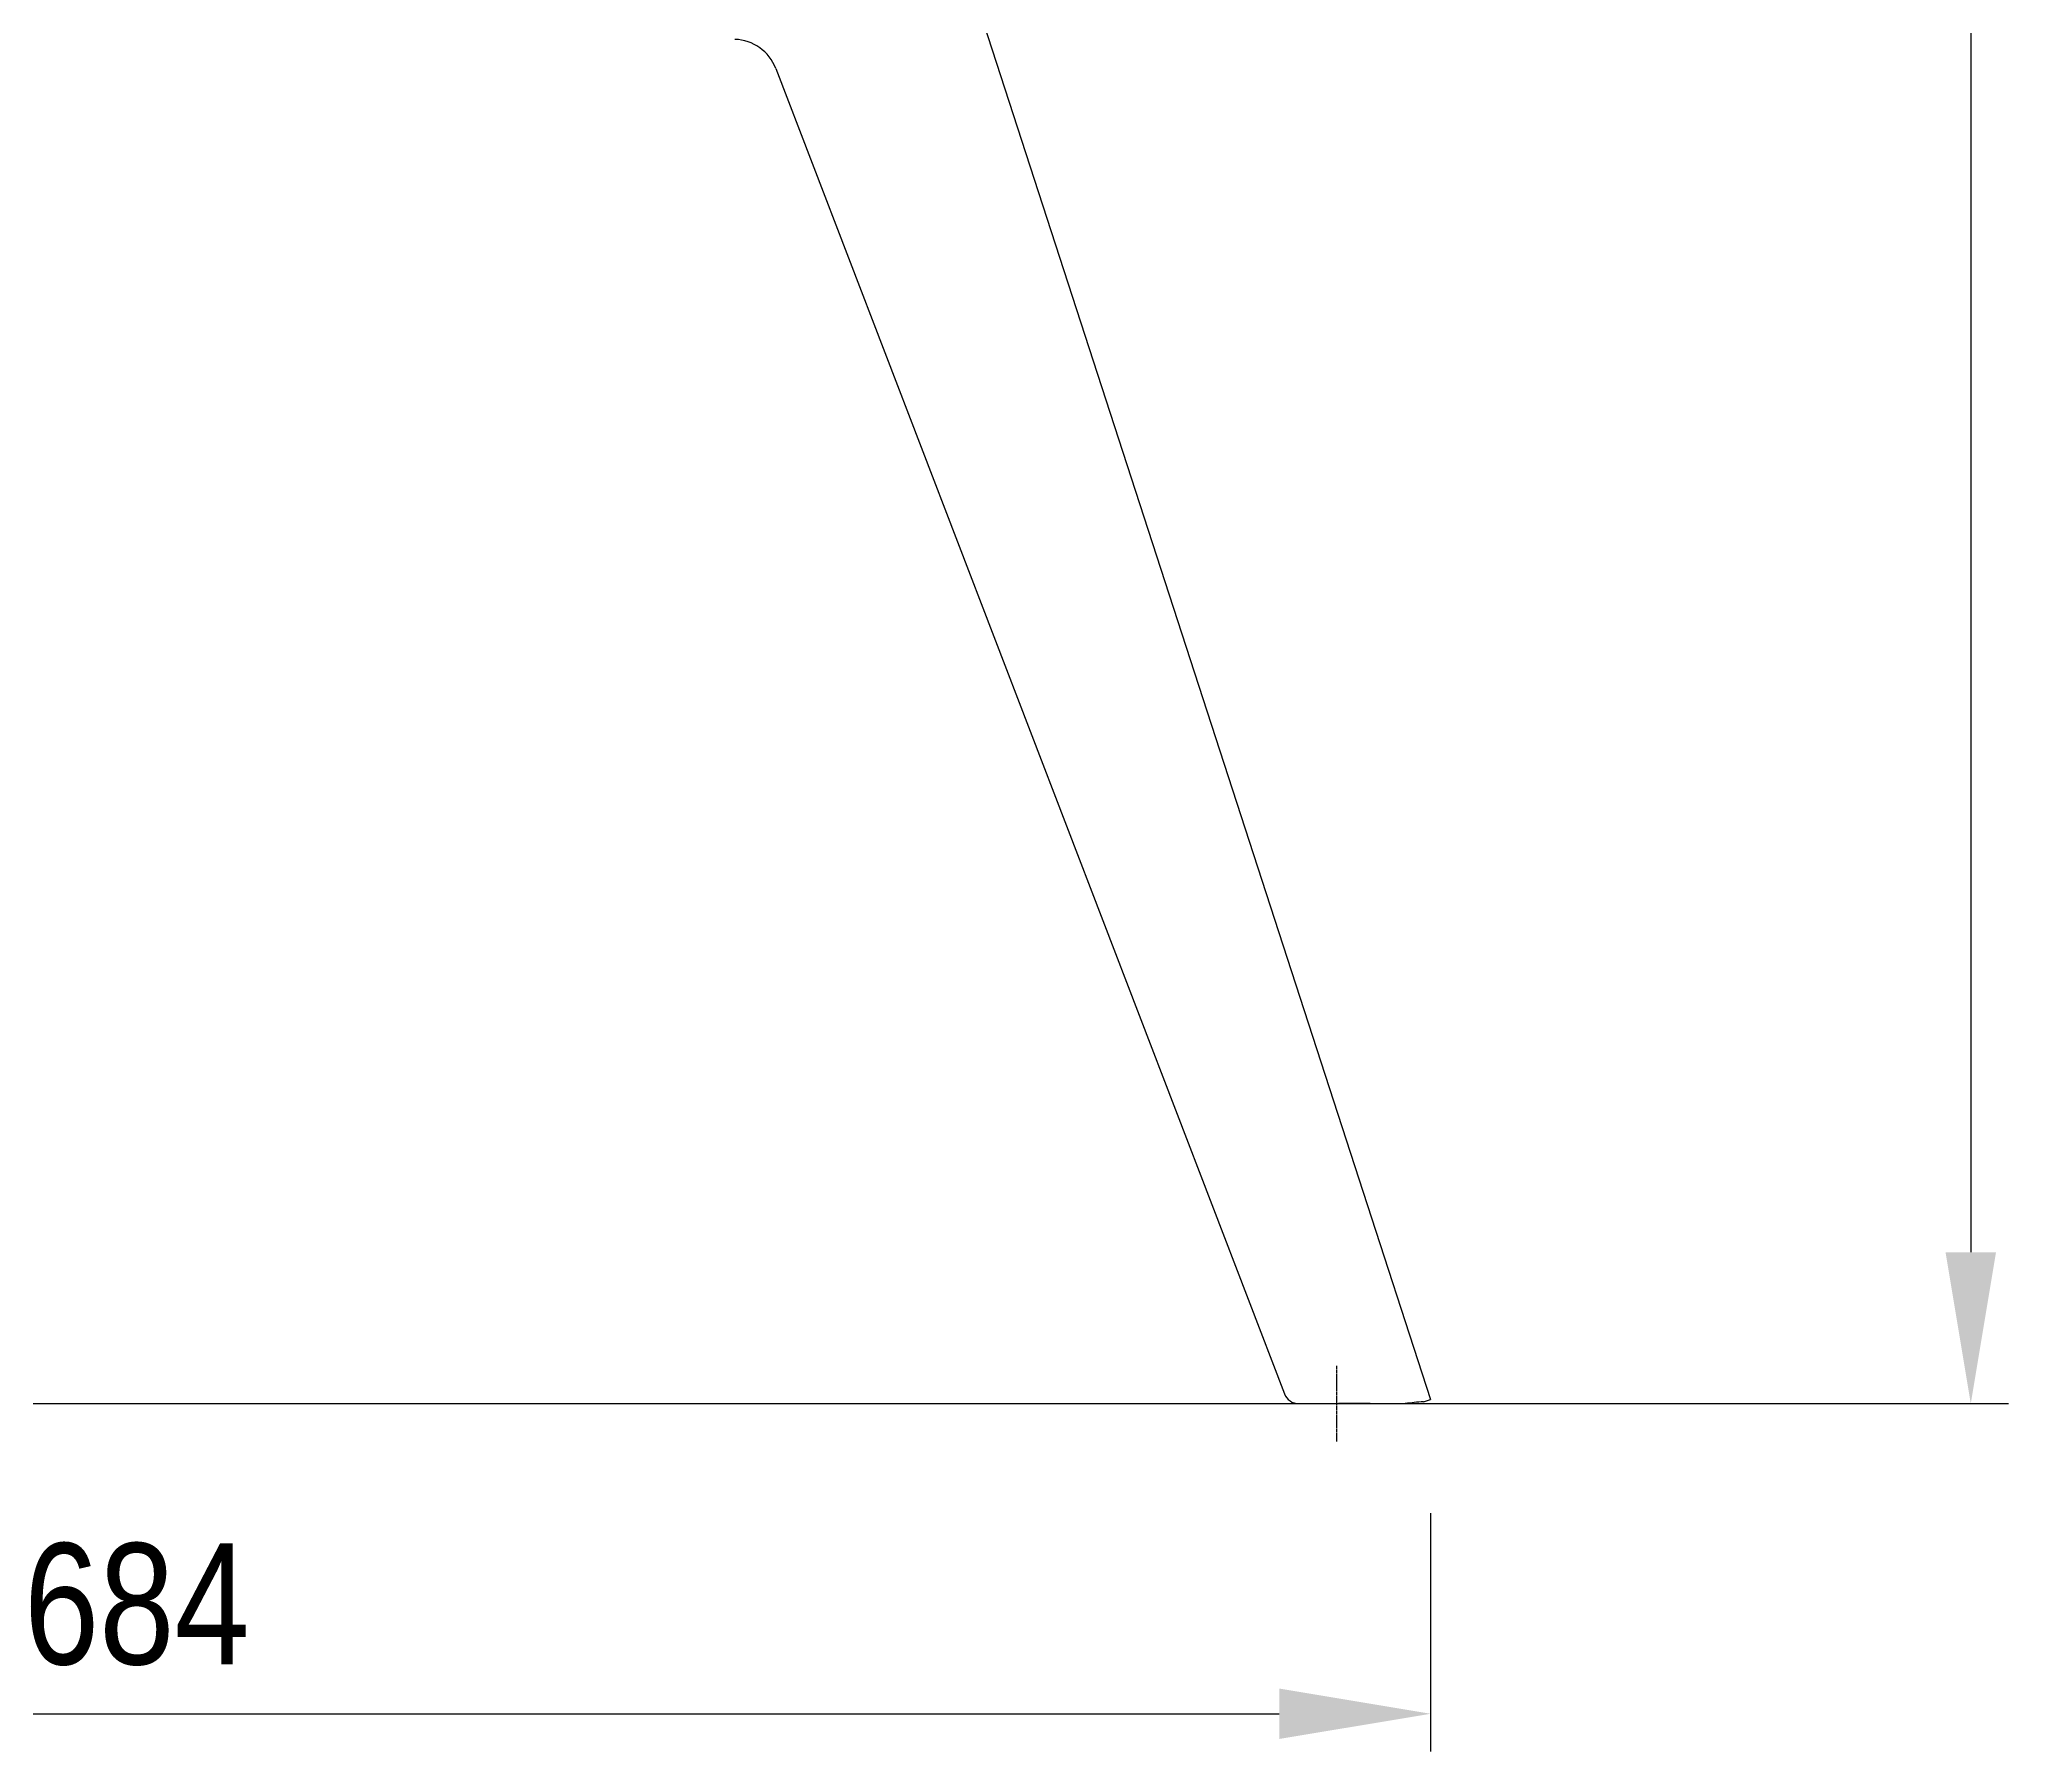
# Model space of a CAD drawing. Header units: millimetres. Extents: x 22162 to 28102, y 3160 to 7360.
# Drawn here: x 23700 to 24221, y 5993 to 6445 of the extents above; entities that cross this region are included whole.
import ezdxf

# ---------------------------------------------------------------- set-up
doc = ezdxf.new("R2010")
doc.units = ezdxf.units.MM
doc.header["$LTSCALE"] = 0.3
doc.linetypes.add('DashDot', pattern=[15, 9, -3, 0, -3])
doc.styles.add('SEACAD_Arial', font='arial.ttf', dxfattribs={"width": 0.8})
doc.dimstyles.new('ISO-25', dxfattribs={"dimtxt": 1.6, "dimasz": 2, "dimexe": 0.5, "dimexo": 1.5, "dimtad": 1, "dimdec": 0, "dimtxsty": 'SEACAD_Arial', "dimcen": 2, "dimadec": 0, "dimazin": 0, "dimtfac": 1, "dimtdec": 0, "dimtmove": 0, "dimatfit": 3, "dimfxl": 1, "dimarcsym": 0})

# ---------------------------------------------------------------- blocks, each defined once
blk = doc.blocks.new('*D136')
at = {"color": 0, "lineweight": -2, "transparency": 16777216}
for p, q in [((23383.98, 6054.74), (23383.98, 5992.79)), ((24067.87, 6055.84), (24067.87, 5992.79)), ((23423.98, 6002.79), (24027.87, 6002.79))]:
    blk.add_line(p, q, dxfattribs=at)
at = {"color": 0, "transparency": 16777216}
for points in [[(23423.98, 6009.46), (23423.98, 5996.13), (23383.98, 6002.79)], [(24027.87, 6009.46), (24027.87, 5996.13), (24067.87, 6002.79)]]:
    blk.add_solid(points, dxfattribs=at)
at = {"layer": 'Defpoints', "color": 0, "transparency": 16777216}
for p in [(23383.98, 6084.74), (24067.87, 6085.84), (24067.87, 6002.79)]:
    blk.add_point(p, dxfattribs=at)
at = {"color": 0, "transparency": 16777216, "insert": (23725.92, 6031.63), "char_height": 32, "attachment_point": 5, "style": 'SEACAD_Arial'}
blk.add_mtext('684', dxfattribs=at)
blk = doc.blocks.new('*D137')
at = {"color": 0, "lineweight": -2, "transparency": 16777216}
for p, q in [((23966.51, 6894.25), (24220.65, 6894.25)), ((24210.65, 6854.25), (24210.65, 6124.74)), ((24091.15, 6084.74), (24220.65, 6084.74))]:
    blk.add_line(p, q, dxfattribs=at)
at = {"color": 0, "transparency": 16777216}
for points in [[(24203.98, 6854.25), (24217.32, 6854.25), (24210.65, 6894.25)], [(24203.98, 6124.74), (24217.32, 6124.74), (24210.65, 6084.74)]]:
    blk.add_solid(points, dxfattribs=at)
at = {"layer": 'Defpoints', "color": 0, "transparency": 16777216}
for p in [(23936.51, 6894.25), (24061.15, 6084.74), (24210.65, 6084.74)]:
    blk.add_point(p, dxfattribs=at)
at = {"color": 0, "transparency": 16777216, "insert": (24181.81, 6489.5), "char_height": 32, "attachment_point": 5, "rotation": 90, "style": 'SEACAD_Arial'}
blk.add_mtext('810', dxfattribs=at)

msp = doc.modelspace()

# ---------------------------------------------------------------- linework, layer by layer
at = {"color": 7, "linetype": 'Continuous'}
for p, q in [((23910.02, 6571.66), (24067.87, 6085.84)), ((23894.79, 6437.56), (24029.24, 6087.31)), ((23215.01, 6084.74), (24167.02, 6084.74)), ((24032.72, 6084.75), (24032.72, 6084.74)), ((24032.98, 6084.74), (24043.53, 6084.74)), ((24043.72, 6084.74), (24043.53, 6084.74)), ((24051.72, 6084.74), (24043.72, 6084.74)), ((24051.93, 6084.74), (24051.72, 6084.74)), ((24051.93, 6084.74), (24061.15, 6084.74)), ((24066, 6085.23), (24067.87, 6085.84))]:
    msp.add_line(p, q, dxfattribs=at)
at = {"color": 0, "linetype": 'DashDot', "ltscale": 0.1}
msp.add_line((24042.98, 6094.74), (24042.98, 6074.74), dxfattribs=at)
at = {"color": 7, "linetype": 'Continuous'}
for centre, radius, start, end in [((23883.59, 6433.26), 12, 21, 88), ((24032.98, 6088.74), 4, 201, 270), ((24070.66, 6014.56), 70.83, 93.7766, 97.7169)]:
    msp.add_arc(centre, radius, start, end, dxfattribs=at)

# ---------------------------------------------------------------- dimensions: what is measured, and where the dimension line sits
dim = msp.add_linear_dim(base=(24210.65, 6084.74), p1=(23936.51, 6894.25), p2=(24061.15, 6084.74), angle=90, dimstyle='ISO-25', override={"dimdec": 0, "dimrnd": 0})
dim.commit()
dim.dimension.update_dxf_attribs({"geometry": '*D137', "text_midpoint": (24181.81, 6489.5)})
dim = msp.add_linear_dim(base=(24067.87, 6002.79), p1=(23383.98, 6084.74), p2=(24067.87, 6085.84), dimstyle='ISO-25')
dim.commit()
dim.dimension.update_dxf_attribs({"geometry": '*D136', "text_midpoint": (23725.92, 6031.63)})

doc.saveas('drawing.dxf')
